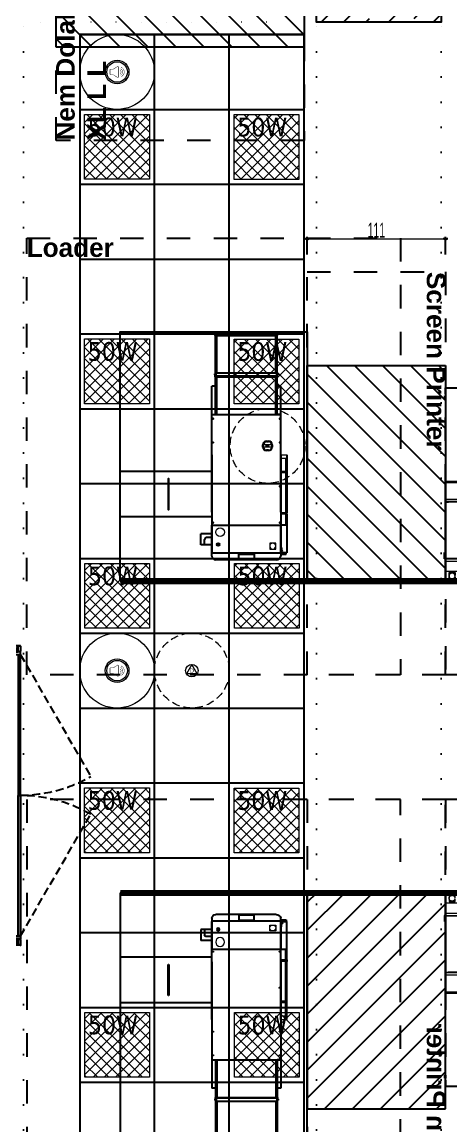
# Model space of a CAD drawing. Header units: centimetres. Extents: x 405564 to 502064, y 46284 to 60634.
# Drawn here: x 453713 to 454058, y 52548 to 53433 of the extents above; entities that cross this region are included whole.
import ezdxf
from ezdxf import colors
from ezdxf.entities.mleader import LeaderData, LeaderLine
from ezdxf.enums import TextEntityAlignment as Align
from ezdxf.math import Vec2, Vec3
from ezdxf.xclip import XClip

# ---------------------------------------------------------------- set-up
doc = ezdxf.new("R2010")
doc.units = ezdxf.units.CM
doc.header["$XCLIPFRAME"] = 0
for name, pattern in [('3+1_3b$0$DASHED', [0.25, 0.125, -0.125]), ('ACAD_ISO07W100', [3, 0, -3]), ('DOT', [0.25, 0, -0.25]), ('HIDDEN', [9.525, 6.35, -3.175])]:
    doc.linetypes.add(name, pattern=pattern)
doc.layers.get('0').update_dxf_attribs({"color": 8, "lineweight": 9})
for name, color, linetype in [('---___EB_draft03_cihazlar', 8, 'Continuous'), ('---___EB_rev', 8, 'Continuous'), ('0-KRCN-ASMATAVAN-130426', 8, 'Continuous'), ('AS_DOS_TERAS_UST', 8, 'ACAD_ISO07W100'), ('AS_DUV', 8, 'Continuous'), ('AS_DUVK_AHSAP', 8, 'Continuous'), ('AS_KAPI_POZ', 8, 'Continuous'), ('AS_PYZ_BINA', 8, 'Continuous'), ('AS_TA_BETONARME', 5, 'Continuous'), ('AS_TA_TARAMA', 8, 'Continuous')]:
    doc.layers.add(name, color=color, linetype=linetype)
for name, color, linetype, lineweight in [('0-KRCN-AYDINLATMA-130426', 8, 'Continuous', 9), ('0-KRCN-MİMARİ-220526', 8, 'Continuous', 9), ('OL_Ic', 8, 'Continuous', 9)]:
    doc.layers.add(name, color=color, linetype=linetype, lineweight=lineweight)
doc.styles.add('2', font='arial.ttf', dxfattribs={"width": 0.9, "height": 200})
doc.styles.add('Kalin02', font='arialbd.ttf')
doc.styles.add('Normal_ITL', font='swissi.ttf')
doc.styles.add('OLCU', font='romanstw.shx', dxfattribs={"width": 0.6})
doc.styles.add('OLCU50', font='arial.ttf', dxfattribs={"width": 0.5, "height": 12})
doc.styles.add('TAHOMA', font='tahoma.ttf')
doc.dimstyles.new('olcu 50', dxfattribs={"dimscale": 0.5, "dimtxt": 12, "dimasz": 0.5, "dimexe": 0, "dimexo": 0, "dimgap": 2, "dimtad": 1, "dimdec": 1, "dimrnd": 0.5, "dimdsep": 46, "dimtxsty": 'OLCU50', "dimblk1": 'SOL', "dimblk2": 'SAG', "dimsah": 1, "dimcen": 0, "dimse1": 1, "dimse2": 1, "dimadec": 0, "dimazin": 0, "dimtfac": 0.008, "dimtdec": 1, "dimtix": 1, "dimtmove": 2, "dimatfit": 3, "dimldrblk": 'SOL', "dimfxl": 1, "dimtolj": 1, "dimarcsym": 0})

# ---------------------------------------------------------------- blocks, each defined once
blk = doc.blocks.new('ABB 6131-31-24-500')
at = {"layer": '0-KRCN-AYDINLATMA-130426'}
for p, q in [((-4.01, -0.97), (-4.01, 1.04)), ((3.23, 1.03), (-3.19, 1.03)), ((-3.19, -0.8), (-3.19, 0.8)), ((-1, 4.05), (1, 4.05)), ((-1, -0.89), (-1, 1.03)), ((-0.78, 3.21), (0.82, 3.21)), ((0.99, -0.89), (0.99, 1.03)), ((3.23, 0.8), (3.23, -0.8)), ((4.01, 1.04), (4.01, -0.97)), ((3.23, -0.89), (-3.19, -0.89)), ((1, -3.98), (-1, -3.98)), ((0.82, -3.21), (-0.78, -3.21))]:
    blk.add_line(p, q, dxfattribs=at)
at = {"layer": '0-KRCN-AYDINLATMA-130426', "linetype": 'HIDDEN'}
blk.add_circle((0.01, 0.03), 30, dxfattribs=at)
at = {"layer": '0-KRCN-AYDINLATMA-130426'}
for centre, radius in [((-0.52, 0.03), 0.089), ((0.01, 0.03), 0.16), ((0.53, 0.03), 0.089)]:
    blk.add_circle(centre, radius, dxfattribs=at)
for centre, radius, start, end in [((-1, 1.04), 3.01, 90, 180), ((-0.78, 0.8), 2.41, 90, 180), ((0.82, 0.8), 2.41, 0, 90), ((1, 1.04), 3.01, 0, 90), ((-1, -0.97), 3.01, 180, 270), ((-0.78, -0.8), 2.41, 180, 270), ((0.82, -0.8), 2.41, 270, 0), ((1, -0.97), 3.01, 270, 0)]:
    blk.add_arc(centre, radius, start, end, dxfattribs=at)
blk = doc.blocks.new('AST-OD-KD')
at = {"layer": '0-KRCN-AYDINLATMA-130426'}
for p, q in [((0, 5), (-4.33, -2.5)), ((4.33, -2.5), (0, 5)), ((4.33, -2.5), (-4.33, -2.5))]:
    blk.add_line(p, q, dxfattribs=at)
at = {"layer": '0-KRCN-AYDINLATMA-130426', "linetype": 'HIDDEN'}
blk.add_circle((0, 0), 30, dxfattribs=at)
at = {"layer": '0-KRCN-AYDINLATMA-130426'}
blk.add_circle((0, 0), 5, dxfattribs=at)
at = {"layer": '0-KRCN-AYDINLATMA-130426', "style": '2'}
blk.add_text('D', height=3.36, dxfattribs=at).set_placement((0, 0), align=Align.MIDDLE_CENTER)
blk = doc.blocks.new('ASMA TAVA TİPİ HOPARLÖR')
at = {"layer": '0-KRCN-AYDINLATMA-130426', "const_width": 0.317}
blk.add_lwpolyline([(0.27, -4.41, 0.598176), (1.25, -3.88), (1.25, 3.88, 0.598176), (0.27, 4.41), (-2.7, 2.45, -0.147433), (-3.05, 2.34), (-5.09, 2.34, 0.414214), (-5.72, 1.71), (-5.72, -1.71, 0.414214), (-5.09, -2.34), (-3.05, -2.34, -0.147433), (-2.7, -2.45)], format="xyb", close=True, dxfattribs=at)
for points in [[(2.41, 1.29, -0.601398), (2.41, -1.29)], [(2.8, 2.51, -0.658812), (2.8, -2.51)], [(3.19, 3.72, -0.680488), (3.19, -3.72)]]:
    blk.add_lwpolyline(points, format="xyb", dxfattribs=at)
at = {"layer": '0-KRCN-AYDINLATMA-130426'}
blk.add_circle((0, 0), 30, dxfattribs=at)
at = {"layer": '0-KRCN-AYDINLATMA-130426', "ltscale": 0.1}
for radius in [9.5, 8.23]:
    blk.add_circle((0, 0), radius, dxfattribs=at)
blk = doc.blocks.new('50W 60x60 cm  SIVA ALTI LED ARMATÜR')
at = {"layer": '0-KRCN-AYDINLATMA-130426'}
h = blk.add_hatch(dxfattribs=at)
h.set_pattern_fill('ANSI37', color=256, scale=0.2)
h.paths.add_polyline_path([(-2.6, 2.594), (2.6, 2.594), (2.6, -2.606), (-2.6, -2.606)])
for points in [[(-3, 2.994), (3, 2.994), (3, -3.007), (-3, -3.007)], [(-2.6, 2.594), (2.6, 2.594), (2.6, -2.606), (-2.6, -2.606)]]:
    blk.add_lwpolyline(points, close=True, dxfattribs=at)
at = {"layer": '0-KRCN-AYDINLATMA-130426', "insert": (-2.35, 2.344), "char_height": 1.5, "attachment_point": 1, "style": 'TAHOMA'}
blk.add_mtext_dynamic_manual_height_columns('{\\fTahoma|b0|i0|c162|p34;50W}', width=1.5, gutter_width=1.25, heights=[0], dxfattribs=at)
blk = doc.blocks.new('G$C27E741DA')
at = {"layer": '0-KRCN-AYDINLATMA-130426'}
for name, p in [('ASMA TAVA TİPİ HOPARLÖR', (15725.68, 6258.55)), ('ABB 6131-31-24-500', (15846.41, 5958.66)), ('ASMA TAVA TİPİ HOPARLÖR', (15725.68, 5778.55)), ('AST-OD-KD', (15785.68, 5778.55))]:
    blk.add_blockref(name, p, dxfattribs=at)
at = {"layer": '0-KRCN-AYDINLATMA-130426', "xscale": 10, "yscale": 10, "zscale": 10}
for p in [(15725.65, 6198.53), (15845.62, 6198.49), (15725.65, 6018.53), (15845.62, 6018.49), (15725.8, 5838.59), (15845.8, 5838.54), (15725.65, 5658.53), (15845.62, 5658.49), (15725.8, 5478.59), (15845.8, 5478.54)]:
    blk.add_blockref('50W 60x60 cm  SIVA ALTI LED ARMATÜR', p, dxfattribs=at)
blk = doc.blocks.new('NemdolabıXLLL')
at = {"layer": '---___EB_draft03_cihazlar'}
h = blk.add_hatch(dxfattribs=at)
h.set_pattern_fill('ANSI31', color=1, scale=5)
h.paths.add_polyline_path([(276297.67, -40461.17), (276417.67, -40461.17), (276417.67, -40660.17), (276297.67, -40660.17)])
at = {"layer": '---___EB_draft03_cihazlar', "color": 1, "linetype": '3+1_3b$0$DASHED', "ltscale": 150}
blk.add_lwpolyline([(276222.67, -40461.17), (276492.67, -40461.17), (276492.67, -40660.17), (276222.67, -40660.17), (276222.67, -40461.17)], dxfattribs=at)
at = {"layer": '---___EB_draft03_cihazlar', "color": 1}
blk.add_lwpolyline([(276297.67, -40461.17), (276417.67, -40461.17), (276417.67, -40660.17), (276297.67, -40660.17), (276297.67, -40461.17)], dxfattribs=at)
at = {"layer": '---___EB_draft03_cihazlar', "color": 1, "const_width": 5}
blk.add_lwpolyline([(276417.67, -40660.17), (276417.67, -40461.17)], dxfattribs=at)
at = {"layer": '---___EB_draft03_cihazlar', "insert": (276222.67, -40461.17), "char_height": 15, "attachment_point": 1, "style": 'Kalin02'}
blk.add_mtext_dynamic_manual_height_columns('Nem Dolabı \\PXL L L', width=590.7316, gutter_width=750, heights=[137.08], dxfattribs=at)
blk = doc.blocks.new('Loader')
at = {"layer": '---___EB_draft03_cihazlar', "ltscale": 0.1}
for p, q in [((273906.61, -39687.82, 0.01), (273906.61, -39614.22, 0.01)), ((273906.61, -39614.22, 0.01), (273943.11, -39614.22, 0.01)), ((273943.11, -39687.82, 0.01), (273943.11, -39614.22, 0.01)), ((273936.86, -39652.57, 0.01), (273912.86, -39652.57, 0.01)), ((273912.86, -39653.27, 0.01), (273936.86, -39653.27, 0.01)), ((273884.31, -39687.67, 0.01), (273884.31, -39678.82, 0.01)), ((273884.31, -39678.82, 0.01), (273893.21, -39678.82, 0.01)), ((273884.31, -39681.92, 0.01), (273888.61, -39681.92, 0.01)), ((273890.11, -39687.82, 0.01), (273890.11, -39683.42, 0.01)), ((273893.21, -39687.67, 0.01), (273893.21, -39678.82, 0.01)), ((273941.96, -39687.82, 0.01), (273877.96, -39687.82, 0.01)), ((273882.96, -39687.82, 0.01), (273882.96, -39687.67, 0.01)), ((273884.31, -39687.67, 0.01), (273882.96, -39687.67, 0.01)), ((273884.46, -39687.82, 0.01), (273882.96, -39687.82, 0.01)), ((273894.56, -39687.82, 0.01), (273890.11, -39687.82, 0.01)), ((273893.21, -39687.67, 0.01), (273894.56, -39687.67, 0.01)), ((273894.56, -39687.82, 0.01), (273894.56, -39687.67, 0.01)), ((273955.96, -39687.82, 0.01), (273900.11, -39687.82, 0.01)), ((273956.46, -39687.82, 0.01), (273943.16, -39687.82, 0.01)), ((274019.01, -39690.42), (274021.46, -39690.42)), ((274019.01, -39690.72), (274019.41, -39690.72)), ((274019.61, -39739.82), (274019.61, -39691.12)), ((274019.61, -39691.12), (274022.11, -39691.12)), ((274020.44, -39690.12), (274020.44, -39690.42)), ((274020.44, -39690.12), (274021.29, -39690.12)), ((274020.44, -39690.72), (274020.44, -39691.12)), ((274021.29, -39690.12), (274021.29, -39690.42)), ((274021.29, -39690.72), (274021.46, -39690.72)), ((274021.29, -39690.72), (274021.29, -39691.12)), ((274021.46, -39690.42), (274021.46, -39690.72)), ((274022.11, -39691.12), (274022.11, -39739.82)), ((274052.01, -39690.42), (274054.46, -39690.42)), ((274052.01, -39690.72), (274052.41, -39690.72)), ((274052.61, -39739.82), (274052.61, -39691.12)), ((274052.61, -39691.12), (274055.11, -39691.12)), ((274053.44, -39690.12), (274053.44, -39690.42)), ((274053.44, -39690.12), (274054.29, -39690.12)), ((274053.44, -39690.72), (274053.44, -39691.12)), ((274054.29, -39690.12), (274054.29, -39690.42)), ((274054.29, -39690.72), (274054.29, -39691.12)), ((274054.46, -39690.42), (274054.46, -39690.72)), ((274055.11, -39691.12), (274055.11, -39739.82)), ((273876.71, -39744.82, 0.02), (273876.71, -39745.82, 0.02)), ((273877.96, -39744.82, 0.02), (273877.91, -39744.82, 0.02)), ((273877.91, -39745.1, 0.02), (273877.91, -39745.54, 0.02)), ((273877.96, -39745.82, 0.02), (273877.91, -39745.82, 0.02)), ((273877.96, -39743.12, 0.01), (273877.96, -39747.92, 0.01)), ((273941.96, -39743.12, 0.01), (273877.96, -39743.12, 0.01)), ((273950.26, -39743.12, 0.01), (273900.11, -39743.12, 0.01)), ((273900.26, -39743.12, 0.01), (273900.26, -39747.77, 0.01)), ((273956.46, -39743.12, 0.01), (273943.16, -39743.12, 0.01)), ((274019.01, -39740.52), (274021.46, -39740.52)), ((274019.61, -39739.82), (274022.11, -39739.82)), ((274020.44, -39740.22), (274020.44, -39739.82)), ((274020.44, -39740.82), (274020.44, -39740.52)), ((274020.44, -39740.82), (274021.29, -39740.82)), ((274021.29, -39740.22), (274021.29, -39739.82)), ((274021.29, -39740.22), (274021.46, -39740.22)), ((274021.29, -39740.82), (274021.29, -39740.52)), ((274021.46, -39740.52), (274021.46, -39740.22)), ((274052.01, -39740.52), (274054.46, -39740.52)), ((274052.61, -39739.82), (274055.11, -39739.82)), ((274053.44, -39740.22), (274053.44, -39739.82)), ((274053.44, -39740.82), (274053.44, -39740.52)), ((274053.44, -39740.82), (274054.29, -39740.82)), ((274054.29, -39740.22), (274054.29, -39739.82)), ((274054.29, -39740.82), (274054.29, -39740.52)), ((274054.46, -39740.52), (274054.46, -39740.22)), ((273908.76, -39747.92, 0.01), (273877.96, -39747.92, 0.01)), ((273900.26, -39747.77, 0.01), (273900.56, -39747.77, 0.01)), ((273908.76, -39747.12, 0.01), (273900.56, -39747.12, 0.01)), ((273900.56, -39747.92, 0.01), (273900.56, -39747.12, 0.01)), ((273941.96, -39747.12, 0.01), (273909.96, -39747.12, 0.01)), ((273941.96, -39747.92, 0.01), (273909.96, -39747.92, 0.01)), ((273953.41, -39747.12, 0.01), (273943.16, -39747.12, 0.01)), ((273956.46, -39747.92, 0.01), (273943.16, -39747.92, 0.01))]:
    blk.add_line(p, q, dxfattribs=at)
at = {"layer": '---___EB_draft03_cihazlar'}
for p, q in [((273872.31, -39739.22, 0.01), (273872.31, -39690.82, 0.01)), ((273875.31, -39687.82, 0.01), (273900.11, -39687.82, 0.01)), ((273877.61, -39687.82, 0.01), (273900.11, -39687.82, 0.01)), ((273877.71, -39743.12, 0.01), (273877.71, -39687.82, 0.01)), ((273900.11, -39687.82, 0.01), (273879.41, -39687.82, 0.01)), ((273900.11, -39687.82, 0.01), (273900.11, -39743.12, 0.01)), ((273956.61, -39687.82, 0.01), (273988.86, -39687.82, 0.01)), ((273988.86, -39687.82, 0), (273988.86, -39690.72, 0)), ((273988.86, -39687.82, 0), (274011.61, -39687.82, 0)), ((273988.86, -39690.72, 0), (273988.86, -39743.12, 0.01)), ((273988.86, -39690.72, 0.01), (274019.01, -39690.72)), ((273988.86, -39690.92, 0.01), (274019.01, -39690.92)), ((273988.86, -39691.77, 0.01), (274019.01, -39691.77)), ((274011.61, -39690.72, 0), (274011.61, -39687.82, 0)), ((274019.01, -39690.42), (274019.01, -39740.52)), ((274019.41, -39690.72), (274021.29, -39690.72)), ((274019.41, -39690.72), (274019.41, -39740.22)), ((274021.29, -39690.72), (274052.01, -39690.72)), ((274021.29, -39690.92), (274052.01, -39690.92)), ((274022.11, -39691.77), (274052.01, -39691.77)), ((274052.01, -39690.42), (274052.01, -39740.52)), ((274052.41, -39690.72), (274052.41, -39740.22)), ((273879.41, -39743.12, 0.01), (273875.31, -39743.12, 0.01)), ((273877.61, -39743.12, 0.01), (273900.11, -39743.12, 0.01)), ((273900.11, -39743.12, 0.01), (273879.41, -39743.12, 0.01)), ((273956.61, -39743.12, 0.01), (273988.86, -39743.12, 0.01)), ((273988.86, -39739.17, 0.01), (274019.01, -39739.17)), ((273988.86, -39740.02, 0.01), (274019.01, -39740.02)), ((273988.86, -39743.12, 0), (273988.86, -39740.22, 0.01)), ((273988.86, -39740.22, 0.01), (274019.41, -39740.22)), ((273988.86, -39743.12, 0.01), (274011.61, -39743.12, 0)), ((274011.61, -39743.12, 0), (274011.61, -39740.22, 0)), ((274019.41, -39740.22), (274021.29, -39740.22)), ((274021.29, -39740.02), (274052.01, -39740.02)), ((274021.29, -39740.22), (274052.41, -39740.22)), ((274022.11, -39739.17), (274052.01, -39739.17))]:
    blk.add_line(p, q, dxfattribs=at)
at = {"layer": '---___EB_draft03_cihazlar', "linetype": 'Continuous', "lineweight": 15}
for p, q in [((273878.11, -39687.82, 0.01), (273880.11, -39687.82, 0.01)), ((273900.11, -39687.82, 0.01), (273956.61, -39687.82, 0.01)), ((273901.91, -39688.57, 0.01), (273902.31, -39688.57, 0.01)), ((273902.31, -39689.07, 0.01), (273901.91, -39689.07, 0.01)), ((273966.12, -39688.57, 0.01), (273966.52, -39688.57, 0.01)), ((273966.52, -39689.07, 0.01), (273966.12, -39689.07, 0.01)), ((273985.12, -39688.57, 0.01), (273985.52, -39688.57, 0.01)), ((273985.52, -39689.07, 0.01), (273985.12, -39689.07, 0.01)), ((273994.91, -39690.72, 0.01), (273988.86, -39690.72, 0.01)), ((273873.01, -39709.07, 0.01), (273876.83, -39709.07, 0.01)), ((273873.01, -39721.87, 0.01), (273873.01, -39709.07, 0.01)), ((273873.2, -39721.37, 0.01), (273873.2, -39709.57, 0.01)), ((273873.2, -39709.57, 0.01), (273876.65, -39709.57, 0.01)), ((273873.21, -39721.37, 0.01), (273873.21, -39709.57, 0.01)), ((273876.65, -39709.57, 0.01), (273876.65, -39721.37, 0.01)), ((273876.83, -39709.07, 0.01), (273877.48, -39709.07, 0.01)), ((273876.83, -39709.07, 0.01), (273876.83, -39721.87, 0.01)), ((273877.48, -39709.07, 0.01), (273877.48, -39721.87, 0.01)), ((273876.83, -39721.87, 0.01), (273873.01, -39721.87, 0.01)), ((273876.65, -39721.37, 0.01), (273873.2, -39721.37, 0.01)), ((273876.83, -39721.87, 0.01), (273877.48, -39721.87, 0.01)), ((273883.17, -39734.16, 0.01), (273880.77, -39734.16, 0.01)), ((273880.77, -39734.16, 0.01), (273880.77, -39736.41, 0.01)), ((273880.77, -39736.7, 0.01), (273880.77, -39738.96, 0.01)), ((273885.57, -39734.16, 0.01), (273883.17, -39734.16, 0.01)), ((273885.57, -39736.56, 0.01), (273885.57, -39734.16, 0.01)), ((273885.57, -39738.96, 0.01), (273885.57, -39736.56, 0.01)), ((273879.41, -39743.12, 0.01), (273876.11, -39743.12, 0.01)), ((273876.21, -39743.12, 0.01), (273876.28, -39743.66, 0.01)), ((273876.58, -39743.92, 0.01), (273878.41, -39743.92, 0.01)), ((273878.11, -39743.12, 0.01), (273880.11, -39743.12, 0.01)), ((273878.41, -39743.92, 0.01), (273878.26, -39743.12, 0.01)), ((273881.85, -39743.92, 0.01), (273880.01, -39743.92, 0.01)), ((273880.77, -39738.96, 0.01), (273883.17, -39738.96, 0.01)), ((273882.21, -39743.12, 0.01), (273882.14, -39743.66, 0.01)), ((273883.17, -39738.96, 0.01), (273885.57, -39738.96, 0.01)), ((273900.11, -39743.12, 0.01), (273956.61, -39743.12, 0.01)), ((273902.31, -39741.87, 0.01), (273901.91, -39741.87, 0.01)), ((273901.91, -39742.37, 0.01), (273902.31, -39742.37, 0.01)), ((273908.76, -39748.22, 0.01), (273908.76, -39743.12, 0.01)), ((273909.46, -39743.12, 0.01), (273909.46, -39747.62, 0.01)), ((273909.96, -39748.22, 0.01), (273909.96, -39743.12, 0.01)), ((273931.31, -39741.87, 0.01), (273930.91, -39741.87, 0.01)), ((273930.91, -39742.37, 0.01), (273931.31, -39742.37, 0.01)), ((273941.96, -39748.22, 0.01), (273941.96, -39743.12, 0.01)), ((273942.46, -39743.12, 0.01), (273942.46, -39747.62, 0.01)), ((273943.16, -39748.22, 0.01), (273943.16, -39743.12, 0.01)), ((273953.71, -39743.12, 0.01), (273953.71, -39747.77, 0.01)), ((273956.46, -39743.12, 0.01), (273956.46, -39747.92, 0.01)), ((273966.52, -39741.87, 0.01), (273966.12, -39741.87, 0.01)), ((273966.12, -39742.37, 0.01), (273966.52, -39742.37, 0.01)), ((273985.52, -39741.87, 0.01), (273985.12, -39741.87, 0.01)), ((273985.12, -39742.37, 0.01), (273985.52, -39742.37, 0.01)), ((273994.91, -39740.22, 0.01), (273988.86, -39740.22, 0.01)), ((273908.76, -39748.22, 0.01), (273909.46, -39748.22, 0.01)), ((273909.46, -39747.62, 0.01), (273909.31, -39748.22, 0.01)), ((273909.46, -39747.62, 0.01), (273909.96, -39747.62, 0.01)), ((273909.46, -39748.22, 0.01), (273909.96, -39748.22, 0.01)), ((273942.46, -39747.62, 0.01), (273941.96, -39747.62, 0.01)), ((273942.46, -39748.22, 0.01), (273941.96, -39748.22, 0.01)), ((273942.46, -39747.62, 0.01), (273942.61, -39748.22, 0.01)), ((273943.16, -39748.22, 0.01), (273942.46, -39748.22, 0.01)), ((273953.41, -39747.92, 0.01), (273953.41, -39747.12, 0.01)), ((273953.71, -39747.77, 0.01), (273953.41, -39747.77, 0.01))]:
    blk.add_line(p, q, dxfattribs=at)
at = {"layer": '---___EB_draft03_cihazlar', "color": 1, "linetype": '3+1_3b$0$DASHED', "ltscale": 150}
blk.add_lwpolyline([(273780.11, -39539.22), (274130.11, -39539.22), (274130.11, -39839.22), (273780.11, -39839.22), (273780.11, -39539.22)], dxfattribs=at)
at = {"layer": '---___EB_draft03_cihazlar', "color": 1, "const_width": 5}
blk.add_lwpolyline([(273855.11, -39764.22), (273855.11, -39614.22)], dxfattribs=at)
at = {"layer": '---___EB_draft03_cihazlar', "color": 1}
blk.add_lwpolyline([(273855.11, -39614.22), (274055.11, -39614.22), (274055.11, -39764.22), (273855.11, -39764.22), (273855.11, -39614.22)], dxfattribs=at)
at = {"layer": '---___EB_draft03_cihazlar', "ltscale": 0.1, "elevation": 0.01}
for points in [[(273910.36, -39687.82), (273959.31, -39687.82)], [(273910.36, -39743.12), (273956.61, -39743.12)]]:
    blk.add_lwpolyline(points, dxfattribs=at)
at = {"layer": '---___EB_draft03_cihazlar', "ltscale": 0.1, "elevation": 0.02}
blk.add_lwpolyline([(273876.71, -39747.32), (273877.91, -39747.32), (273877.91, -39743.32), (273876.71, -39743.32)], close=True, dxfattribs=at)
at = {"layer": '---___EB_draft03_cihazlar'}
for radius in [1.1, 0.643]:
    blk.add_circle((273884.48, -39692.81, 0.01), radius, dxfattribs=at)
at = {"layer": '---___EB_draft03_cihazlar', "linetype": 'Continuous', "lineweight": 15}
for centre, radius in [((273894.41, -39694.32, 0.01), 3.5), ((273879.21, -39743.92, 0.01), 0.4)]:
    blk.add_circle(centre, radius, dxfattribs=at)
at = {"layer": '---___EB_draft03_cihazlar', "ltscale": 0.1}
for centre, radius, start, end in [((273912.86, -39652.92, 0.01), 0.35, 90, 270), ((273936.86, -39652.92, 0.01), 0.35, 270, 90), ((273888.61, -39683.42, 0.01), 1.5, 0, 90)]:
    blk.add_arc(centre, radius, start, end, dxfattribs=at)
at = {"layer": '---___EB_draft03_cihazlar'}
for centre, radius, start, end in [((273875.31, -39690.82, 0.01), 3, 90, 180), ((273876.19, -39739.34, 0.01), 3.88, 178.25917, 256.87801)]:
    blk.add_arc(centre, radius, start, end, dxfattribs=at)
at = {"layer": '---___EB_draft03_cihazlar', "linetype": 'Continuous', "lineweight": 15}
for centre, radius, start, end in [((273901.91, -39688.82, 0.01), 0.25, 90, 270), ((273902.31, -39688.82, 0.01), 0.25, 270, 90), ((273966.12, -39688.82, 0.01), 0.25, 90, 270), ((273966.52, -39688.82, 0.01), 0.25, 270, 90), ((273985.12, -39688.82, 0.01), 0.25, 90, 270), ((273985.52, -39688.82, 0.01), 0.25, 270, 90), ((273883.17, -39736.56, 0.01), 2.4, 183.54542, 176.45458), ((273876.58, -39743.62, 0.01), 0.3, 187.12502, 270), ((273879.21, -39743.92, 0.01), 0.8, 90, 0), ((273881.85, -39743.62, 0.01), 0.3, 270, 352.87498), ((273901.91, -39742.12, 0.01), 0.25, 90, 270), ((273902.31, -39742.12, 0.01), 0.25, 270, 90), ((273930.91, -39742.12, 0.01), 0.25, 90, 270), ((273931.31, -39742.12, 0.01), 0.25, 270, 90), ((273966.12, -39742.12, 0.01), 0.25, 90, 270), ((273966.52, -39742.12, 0.01), 0.25, 270, 90), ((273985.12, -39742.12, 0.01), 0.25, 90, 270), ((273985.52, -39742.12, 0.01), 0.25, 270, 90)]:
    blk.add_arc(centre, radius, start, end, dxfattribs=at)
at = {"layer": '---___EB_draft03_cihazlar', "insert": (274130.11, -39539.22), "char_height": 15, "attachment_point": 1, "rotation": 270, "style": 'Kalin02'}
blk.add_mtext_dynamic_manual_height_columns('Loader', width=590.7316, gutter_width=750, heights=[137.08], dxfattribs=at)
blk = doc.blocks.new('ScreenPrinter')
at = {"layer": '---___EB_draft03_cihazlar'}
h = blk.add_hatch(dxfattribs=at)
h.set_pattern_fill('ANSI31', color=1, scale=5)
h.paths.add_polyline_path([(275051.45, -39820.08), (275224.45, -39820.08), (275224.45, -39931.08), (275051.45, -39931.08)])
at = {"layer": '---___EB_draft03_cihazlar', "color": 1, "const_width": 5}
blk.add_lwpolyline([(275224.45, -39931.08), (275224.45, -39820.08)], dxfattribs=at)
at = {"layer": '---___EB_draft03_cihazlar', "color": 1, "linetype": '3+1_3b$0$DASHED', "ltscale": 150}
blk.add_lwpolyline([(274976.45, -39820.08), (275299.45, -39820.08), (275299.45, -39931.08), (274976.45, -39931.08), (274976.45, -39820.08)], dxfattribs=at)
at = {"layer": '---___EB_draft03_cihazlar', "color": 1}
blk.add_lwpolyline([(275051.45, -39820.08), (275224.45, -39820.08), (275224.45, -39931.08), (275051.45, -39931.08), (275051.45, -39820.08)], dxfattribs=at)
at = {"layer": '---___EB_draft03_cihazlar', "insert": (274976.45, -39820.08), "char_height": 15, "attachment_point": 1, "style": 'Kalin02'}
blk.add_mtext_dynamic_manual_height_columns('Screen Printer', width=590.7316, gutter_width=750, heights=[137.08], dxfattribs=at)
blk = doc.blocks.new('Conveyor0.5M')
at = {"layer": '---___EB_draft03_cihazlar', "linetype": 'Continuous', "lineweight": 15}
for p, q in [((276846.57, -40180.96), (276847.67, -40180.96)), ((276846.57, -40180.98), (276846.57, -40180.96)), ((276846.57, -40181.16), (276846.57, -40180.98)), ((276846.57, -40230.66), (276846.57, -40181.16)), ((276847.67, -40181.16), (276846.57, -40181.16)), ((276847.67, -40180.96), (276854.52, -40180.96)), ((276847.67, -40181.16), (276861.82, -40181.16)), ((276858.79, -40181.16), (276847.67, -40181.16)), ((276854.92, -40180.96), (276854.52, -40180.96)), ((276854.92, -40180.96), (276861.82, -40180.96)), ((276860.02, -40181.16), (276858.86, -40181.16)), ((276860.02, -40230.66), (276860.02, -40181.16)), ((276860.07, -40181.16), (276861.72, -40181.16)), ((276861.82, -40180.86), (276862.12, -40180.86)), ((276862.12, -40180.96), (276861.82, -40180.96)), ((276861.82, -40180.96), (276861.82, -40181.16)), ((276861.82, -40181.21), (276861.82, -40181.16)), ((276861.82, -40181.16), (276861.82, -40230.66)), ((276862.12, -40181.21), (276861.82, -40181.21)), ((276862.12, -40180.86), (276862.24, -40180.86)), ((276862.12, -40229.86), (276862.12, -40180.86)), ((276862.12, -40180.86), (276862.12, -40229.85)), ((276862.24, -40180.96), (276862.12, -40180.96)), ((276862.12, -40180.96), (276862.12, -40181.96)), ((276862.12, -40181.96), (276862.12, -40180.96)), ((276862.24, -40181.21), (276862.12, -40181.21)), ((276862.12, -40181.21), (276862.12, -40182.21)), ((276862.12, -40182.21), (276862.12, -40181.21)), ((276862.12, -40181.96), (276862.12, -40229.61)), ((276862.12, -40182.21), (276862.12, -40229.86)), ((276862.12, -40182.96), (276862.24, -40182.96)), ((276862.12, -40183.18), (276862.14, -40183.18)), ((276862.12, -40183.21), (276862.24, -40183.21)), ((276862.14, -40183.28), (276862.12, -40183.28)), ((276862.12, -40183.43), (276862.14, -40183.43)), ((276862.14, -40183.53), (276862.12, -40183.53)), ((276862.14, -40228.38), (276862.14, -40183.18)), ((276862.19, -40183.18), (276862.14, -40183.18)), ((276862.14, -40228.63), (276862.14, -40183.43)), ((276862.19, -40183.43), (276862.14, -40183.43)), ((276862.19, -40228.38), (276862.19, -40183.18)), ((276862.19, -40228.63), (276862.19, -40183.43)), ((276862.24, -40180.86), (276862.24, -40228.86)), ((276862.24, -40182.96), (276862.24, -40180.96)), ((276862.24, -40183.21), (276862.24, -40181.21)), ((276907.4, -40180.86), (276907.52, -40180.86)), ((276907.4, -40228.86), (276907.4, -40180.86)), ((276907.52, -40180.96), (276907.4, -40180.96)), ((276907.4, -40180.96), (276907.4, -40182.96)), ((276907.52, -40181.21), (276907.4, -40181.21)), ((276907.4, -40181.21), (276907.4, -40183.21)), ((276907.45, -40183.18), (276907.45, -40228.38)), ((276907.45, -40183.43), (276907.45, -40228.63)), ((276907.5, -40183.18), (276907.5, -40228.38)), ((276907.5, -40183.43), (276907.5, -40228.63)), ((276907.52, -40180.86), (276907.82, -40180.86)), ((276907.52, -40180.86), (276907.52, -40229.86)), ((276907.52, -40229.85), (276907.52, -40180.86)), ((276907.82, -40180.96), (276907.52, -40180.96)), ((276907.52, -40181.96), (276907.52, -40180.96)), ((276907.52, -40180.96), (276907.52, -40181.96)), ((276907.82, -40181.21), (276907.52, -40181.21)), ((276907.52, -40182.21), (276907.52, -40181.21)), ((276907.52, -40181.21), (276907.52, -40182.21)), ((276907.52, -40229.61), (276907.52, -40181.96)), ((276907.52, -40229.86), (276907.52, -40182.21)), ((276907.67, -40180.86), (276907.67, -40180.96)), ((276907.82, -40181.16), (276907.67, -40181.16)), ((276907.67, -40181.16), (276907.67, -40181.21)), ((276907.82, -40181.16), (276907.82, -40180.96)), ((276907.92, -40180.96), (276907.82, -40180.96)), ((276907.92, -40181.16), (276907.82, -40181.16)), ((276907.82, -40230.66), (276907.82, -40181.16)), ((276913.32, -40180.96), (276907.92, -40180.96)), ((276917.81, -40181.16), (276907.92, -40181.16)), ((276909.57, -40181.16), (276907.92, -40181.16)), ((276910.79, -40181.16), (276909.62, -40181.16)), ((276909.62, -40230.66), (276909.62, -40181.16)), ((276917.81, -40181.16), (276910.86, -40181.16)), ((276913.73, -40180.96), (276913.32, -40180.96)), ((276917.81, -40180.96), (276913.73, -40180.96)), ((276917.81, -40181.16), (276917.81, -40180.96)), ((276924.19, -40180.96), (276917.81, -40180.96)), ((276924.19, -40181.16), (276917.81, -40181.16)), ((276917.81, -40230.66), (276917.81, -40181.16)), ((276921.07, -40183.16), (276921.02, -40183.16)), ((276925.72, -40180.96), (276924.19, -40180.96)), ((276925.72, -40181.16), (276924.19, -40181.16)), ((276925.72, -40181.16), (276925.72, -40180.96)), ((276925.72, -40230.66), (276925.72, -40181.16)), ((276839.37, -40220.91), (276839.37, -40190.91)), ((276839.47, -40190.91), (276839.37, -40190.91)), ((276842.96, -40190.91), (276839.47, -40190.91)), ((276846.57, -40190.91), (276843.78, -40190.91)), ((276907.45, -40190.91), (276862.19, -40190.91)), ((276907.45, -40194.5), (276862.19, -40194.5)), ((276907.45, -40195.32), (276862.19, -40195.32)), ((276907.45, -40198.5), (276862.19, -40198.5)), ((276907.45, -40199.32), (276862.19, -40199.32)), ((276906.72, -40202.91), (276862.92, -40202.91)), ((276879.87, -40202.91), (276879.87, -40208.91)), ((276883.87, -40202.91), (276883.87, -40208.91)), ((276907.45, -40212.5), (276862.19, -40212.5)), ((276907.45, -40213.32), (276862.19, -40213.32)), ((276906.72, -40208.91), (276862.92, -40208.91)), ((276839.47, -40220.91), (276839.37, -40220.91)), ((276842.96, -40220.91), (276839.47, -40220.91)), ((276846.57, -40220.91), (276843.78, -40220.91)), ((276907.45, -40216.5), (276862.19, -40216.5)), ((276907.45, -40217.32), (276862.19, -40217.32)), ((276907.45, -40220.91), (276862.19, -40220.91)), ((276918.84, -40225.66), (276918.84, -40223.26)), ((276918.84, -40223.26), (276921.03, -40223.26)), ((276921.98, -40223.26), (276923.51, -40223.26)), ((276923.51, -40223.26), (276923.51, -40224.39)), ((276846.57, -40230.84), (276846.57, -40230.66)), ((276847.67, -40230.66), (276846.57, -40230.66)), ((276846.57, -40230.86), (276846.57, -40230.84)), ((276847.67, -40230.86), (276846.57, -40230.86)), ((276847.67, -40230.66), (276861.82, -40230.66)), ((276858.79, -40230.66), (276847.67, -40230.66)), ((276847.67, -40230.86), (276854.52, -40230.86)), ((276854.52, -40230.86), (276854.92, -40230.86)), ((276854.92, -40230.86), (276861.82, -40230.86)), ((276860.02, -40230.66), (276858.86, -40230.66)), ((276860.07, -40230.66), (276861.72, -40230.66)), ((276861.82, -40230.61), (276862.12, -40230.61)), ((276861.82, -40230.66), (276861.82, -40230.61)), ((276861.82, -40230.66), (276861.82, -40230.86)), ((276862.12, -40228.28), (276862.14, -40228.28)), ((276862.14, -40228.38), (276862.12, -40228.38)), ((276862.12, -40228.53), (276862.14, -40228.53)), ((276862.24, -40228.61), (276862.12, -40228.61)), ((276862.14, -40228.63), (276862.12, -40228.63)), ((276862.24, -40228.86), (276862.12, -40228.86)), ((276862.12, -40229.61), (276862.12, -40230.61)), ((276862.12, -40230.61), (276862.24, -40230.61)), ((276862.19, -40228.38), (276862.14, -40228.38)), ((276862.19, -40228.63), (276862.14, -40228.63)), ((276862.24, -40230.61), (276862.24, -40228.61)), ((276902.82, -40231.91), (276902.82, -40232.06)), ((276903.12, -40231.91), (276902.82, -40231.91)), ((276903.12, -40232.06), (276902.82, -40232.06)), ((276907.67, -40231.91), (276903.12, -40231.91)), ((276907.82, -40232.06), (276903.12, -40232.06)), ((276903.65, -40231.91), (276903.65, -40230.76)), ((276903.65, -40230.76), (276903.95, -40230.76)), ((276906.55, -40230.76), (276903.95, -40230.76)), ((276904.1, -40230.83), (276904.1, -40231.83)), ((276906.4, -40230.83), (276904.1, -40230.83)), ((276904.1, -40231.83), (276906.4, -40231.83)), ((276906.4, -40231.83), (276906.4, -40230.83)), ((276906.55, -40230.76), (276906.85, -40230.76)), ((276906.85, -40230.76), (276906.85, -40231.91)), ((276907.52, -40228.61), (276907.4, -40228.61)), ((276907.4, -40228.61), (276907.4, -40230.61)), ((276907.52, -40228.86), (276907.4, -40228.86)), ((276907.4, -40230.61), (276907.52, -40230.61)), ((276907.45, -40228.38), (276907.5, -40228.38)), ((276907.45, -40228.63), (276907.5, -40228.63)), ((276907.5, -40228.28), (276907.52, -40228.28)), ((276907.52, -40228.38), (276907.5, -40228.38)), ((276907.5, -40228.53), (276907.52, -40228.53)), ((276907.52, -40228.63), (276907.5, -40228.63)), ((276907.52, -40230.61), (276907.52, -40229.61)), ((276907.52, -40230.61), (276907.82, -40230.61)), ((276907.67, -40230.61), (276907.67, -40230.66)), ((276907.82, -40230.66), (276907.67, -40230.66)), ((276907.67, -40230.66), (276907.67, -40231.91)), ((276907.82, -40230.86), (276907.82, -40230.66)), ((276907.92, -40230.66), (276907.82, -40230.66)), ((276907.82, -40230.86), (276907.82, -40232.06)), ((276907.92, -40230.86), (276907.82, -40230.86)), ((276917.81, -40230.66), (276907.92, -40230.66)), ((276909.57, -40230.66), (276907.92, -40230.66)), ((276913.32, -40230.86), (276907.92, -40230.86)), ((276910.79, -40230.66), (276909.62, -40230.66)), ((276917.81, -40230.66), (276910.86, -40230.66)), ((276913.32, -40230.86), (276913.73, -40230.86)), ((276917.81, -40230.86), (276913.73, -40230.86)), ((276917.81, -40230.86), (276917.81, -40230.66)), ((276924.19, -40230.66), (276917.81, -40230.66)), ((276924.19, -40230.86), (276917.81, -40230.86)), ((276918.84, -40228.06), (276918.84, -40225.66)), ((276921.17, -40228.06), (276918.84, -40228.06)), ((276921.17, -40228.06), (276921.53, -40228.06)), ((276923.51, -40228.06), (276921.53, -40228.06)), ((276923.51, -40226.93), (276923.51, -40228.06)), ((276925.72, -40230.66), (276924.19, -40230.66)), ((276925.72, -40230.86), (276924.19, -40230.86)), ((276925.72, -40230.86), (276925.72, -40230.66))]:
    blk.add_line(p, q, dxfattribs=at)
at = {"layer": '---___EB_draft03_cihazlar', "color": 1, "const_width": 5}
blk.add_lwpolyline([(276925.72, -40181.06), (276925.72, -40230.91)], dxfattribs=at)
at = {"layer": '---___EB_draft03_cihazlar', "color": 1, "linetype": '3+1_3b$0$DASHED', "ltscale": 150}
blk.add_lwpolyline([(276770.72, -40180.91), (277000.72, -40180.91), (277000.72, -40230.91), (276770.72, -40230.91), (276770.72, -40180.91)], dxfattribs=at)
at = {"layer": '---___EB_draft03_cihazlar', "color": 1}
blk.add_lwpolyline([(276845.72, -40180.91), (276925.72, -40180.91), (276925.72, -40230.91), (276845.72, -40230.91), (276845.72, -40180.91)], dxfattribs=at)
at = {"layer": '---___EB_draft03_cihazlar', "linetype": 'Continuous', "lineweight": 15, "flags": 128}
for points in [[(276921.02, -40183.16), (276920.78, -40183.17), (276920.46, -40183.21), (276920.16, -40183.29), (276919.86, -40183.41), (276919.58, -40183.55), (276919.31, -40183.73), (276919.07, -40183.93), (276918.85, -40184.16), (276918.65, -40184.41), (276918.48, -40184.69), (276918.34, -40184.98), (276918.23, -40185.29), (276918.16, -40185.6), (276918.11, -40185.92), (276918.11, -40186.25), (276918.13, -40186.57), (276918.19, -40186.89), (276918.29, -40187.2), (276918.41, -40187.5), (276918.57, -40187.78), (276918.75, -40188.04), (276918.97, -40188.29), (276919.2, -40188.5), (276919.46, -40188.69), (276919.73, -40188.85), (276920.02, -40188.98), (276920.33, -40189.07), (276920.64, -40189.13), (276920.95, -40189.16), (276921.02, -40189.16)], [(276920.82, -40183.17), (276920.51, -40183.21), (276920.2, -40183.29), (276919.91, -40183.41), (276919.63, -40183.55), (276919.36, -40183.73), (276919.12, -40183.93), (276918.89, -40184.16), (276918.7, -40184.41), (276918.53, -40184.69), (276918.39, -40184.98), (276918.28, -40185.29), (276918.2, -40185.6), (276918.16, -40185.92), (276918.15, -40186.25), (276918.18, -40186.57), (276918.24, -40186.89), (276918.33, -40187.2), (276918.46, -40187.5), (276918.62, -40187.78), (276918.8, -40188.04), (276919.01, -40188.29), (276919.25, -40188.5), (276919.5, -40188.69), (276919.78, -40188.85), (276920.07, -40188.98), (276920.37, -40189.07), (276920.68, -40189.13), (276921, -40189.16), (276921.31, -40189.15), (276921.63, -40189.1), (276921.93, -40189.02), (276922.23, -40188.91), (276922.51, -40188.77), (276922.78, -40188.59), (276923.02, -40188.39), (276923.24, -40188.16), (276923.44, -40187.9), (276923.61, -40187.63), (276923.75, -40187.34), (276923.86, -40187.03), (276923.93, -40186.72), (276923.98, -40186.39), (276923.98, -40186.07), (276923.96, -40185.75), (276923.9, -40185.43), (276923.8, -40185.12), (276923.68, -40184.82), (276923.52, -40184.54), (276923.34, -40184.27), (276923.12, -40184.03), (276922.89, -40183.81), (276922.63, -40183.63), (276922.36, -40183.47), (276922.07, -40183.34), (276921.76, -40183.24), (276921.45, -40183.18), (276921.14, -40183.16), (276920.82, -40183.17)], [(276921.38, -40223.26), (276921.1, -40223.3), (276920.82, -40223.37), (276920.55, -40223.48), (276920.3, -40223.62), (276920.06, -40223.79), (276919.85, -40223.99), (276919.67, -40224.21), (276919.51, -40224.46), (276919.38, -40224.72), (276919.28, -40225), (276919.22, -40225.29), (276919.2, -40225.58), (276919.2, -40225.88), (276919.25, -40226.17), (276919.33, -40226.46), (276919.44, -40226.73), (276919.58, -40226.98), (276919.76, -40227.22), (276919.96, -40227.43), (276920.18, -40227.62), (276920.42, -40227.77), (276920.68, -40227.9), (276920.96, -40227.99), (276921.24, -40228.04), (276921.53, -40228.06), (276921.81, -40228.04), (276922.1, -40227.99), (276922.37, -40227.9), (276922.63, -40227.77), (276922.87, -40227.62), (276923.1, -40227.43), (276923.3, -40227.22), (276923.47, -40226.98), (276923.61, -40226.73), (276923.73, -40226.46), (276923.81, -40226.17), (276923.85, -40225.88), (276923.86, -40225.58), (276923.83, -40225.29), (276923.77, -40225), (276923.68, -40224.72), (276923.55, -40224.46), (276923.39, -40224.21), (276923.2, -40223.99), (276922.99, -40223.79), (276922.76, -40223.62), (276922.5, -40223.48), (276922.23, -40223.37), (276921.98, -40223.3)]]:
    blk.add_lwpolyline(points, dxfattribs=at)
at = {"layer": '---___EB_draft03_cihazlar', "linetype": 'Continuous', "lineweight": 15}
for centre, radius in [((276915.81, -40180.91), 1.65), ((276915.81, -40215.91), 1.5)]:
    blk.add_circle(centre, radius, dxfattribs=at)
for points, knots in [([(276846.57, -40181), (276846.57, -40181), (276846.57, -40181.02), (276846.57, -40180.99), (276846.57, -40180.96), (276846.57, -40180.96)], [0, 0, 0, 0, 0.052266, 0.883064, 1, 1, 1, 1]), ([(276854.92, -40180.96), (276854.9, -40180.97), (276854.84, -40180.99), (276854.73, -40181.01), (276854.61, -40181), (276854.54, -40180.97), (276854.52, -40180.96)], [0, 0, 0, 0, 0.162259, 0.462444, 0.828584, 1, 1, 1, 1]), ([(276913.73, -40180.96), (276913.7, -40180.97), (276913.63, -40181), (276913.51, -40181.02), (276913.4, -40180.99), (276913.34, -40180.97), (276913.32, -40180.96)], [0, 0, 0, 0, 0.180493, 0.539525, 0.833186, 1, 1, 1, 1]), ([(276925.72, -40181.16), (276925.72, -40181.16), (276925.71, -40181.16), (276925.63, -40181.16), (276925.49, -40181.16), (276925.3, -40181.16), (276925.07, -40181.16), (276924.79, -40181.16), (276924.5, -40181.16), (276924.29, -40181.16), (276924.19, -40181.16)], [0, 0, 0, 0, 0.1188962, 0.2428755, 0.3704871, 0.5000004, 0.6295123, 0.7571256, 0.8811033, 1, 1, 1, 1]), ([(276846.57, -40230.86), (276846.57, -40230.86), (276846.57, -40230.83), (276846.57, -40230.8), (276846.57, -40230.81), (276846.57, -40230.81)], [0, 0, 0, 0, 0.116936, 0.947734, 1, 1, 1, 1]), ([(276854.52, -40230.86), (276854.54, -40230.85), (276854.61, -40230.82), (276854.73, -40230.8), (276854.84, -40230.82), (276854.9, -40230.85), (276854.92, -40230.86)], [0, 0, 0, 0, 0.171416, 0.537556, 0.837741, 1, 1, 1, 1]), ([(276913.32, -40230.86), (276913.34, -40230.85), (276913.4, -40230.82), (276913.51, -40230.8), (276913.63, -40230.82), (276913.7, -40230.85), (276913.73, -40230.86)], [0, 0, 0, 0, 0.166814, 0.460475, 0.819507, 1, 1, 1, 1])]:
    blk.add_open_spline(points, degree=3, knots=knots, dxfattribs=at)
at = {"layer": '---___EB_draft03_cihazlar', "insert": (276770.72, -40180.91), "char_height": 15, "attachment_point": 1, "style": 'Kalin02'}
blk.add_mtext_dynamic_manual_height_columns('Conveyor \\P0.5M', width=590.7316, gutter_width=750, heights=[137.08], dxfattribs=at)
blk = doc.blocks.new('SOL')
at = {"color": 0}
for p, q in [((0, 50), (0, -7)), ((-7, 0), (7, 0))]:
    blk.add_line(p, q, dxfattribs=at)
at = {"color": 1}
blk.add_circle((0, 0), 3, dxfattribs=at)
blk = doc.blocks.new('SAG')
at = {"color": 0}
for p, q in [((7, 0), (-7, 0)), ((0, -50), (0, 7))]:
    blk.add_line(p, q, dxfattribs=at)
at = {"color": 1}
blk.add_circle((0, 0), 3, dxfattribs=at)
blk = doc.blocks.new('*D700')
at = {"layer": '---___EB_rev', "color": 0, "lineweight": -2, "transparency": 16777216}
blk.add_line((15878.43, -7375.38), (15988.93, -7375.38), dxfattribs=at)
at = {"layer": 'Defpoints', "color": 0, "transparency": 16777216}
for p in [(15989.18, -7375.38), (15878.18, -7401.74), (15989.18, -7401.74)]:
    blk.add_point(p, dxfattribs=at)
at = {"layer": '---___EB_rev', "color": 0, "lineweight": -2, "transparency": 16777216, "xscale": 0.25, "yscale": 0.25, "zscale": 0.25, "rotation": 180}
blk.add_blockref('SOL', (15878.18, -7375.38), dxfattribs=at)
at = {"layer": '---___EB_rev', "color": 0, "lineweight": -2, "transparency": 16777216, "xscale": 0.25, "yscale": 0.25, "zscale": 0.25}
blk.add_blockref('SAG', (15989.18, -7375.38), dxfattribs=at)
at = {"layer": '---___EB_rev', "color": 0, "transparency": 16777216, "insert": (15933.68, -7368.36), "char_height": 12, "attachment_point": 5, "style": 'OLCU50'}
blk.add_mtext('\\A1;111', dxfattribs=at)
blk = doc.blocks.new('AHSAP KAPAK 240X240')
at = {"linetype": 'HIDDEN'}
for points in [[(7.25, 0), (104.79, 56.31, -0.131652), (119.88, 0)], [(232.75, 0), (135.21, 56.31, 0.131652), (120.12, 0)]]:
    blk.add_lwpolyline(points, format="xyb", dxfattribs=at)
for points in [[(0, 0), (0, -20)], [(240, 0), (240, -20)], [(0, -5), (5, -2)], [(5, -5), (0, -2)], [(240, -5), (235, -2)], [(235, -5), (240, -2)], [(0, -12), (5, -9)], [(5, -12), (0, -9)], [(240, -12), (235, -9)], [(235, -12), (240, -9)]]:
    blk.add_lwpolyline(points)
for points in [[(4.5, 0), (4.5, -0.5), (5, -0.5), (5, -2), (0, -2), (0, -0.5), (0.5, -0.5), (0.5, 0)], [(5, -12), (7, -12), (7, 0), (5, 0)], [(7.25, -2), (119.88, -2), (119.88, 0), (7.25, 0)], [(232.75, -2), (120.12, -2), (120.12, 0), (232.75, 0)], [(235, -12), (233, -12), (233, 0), (235, 0)], [(239.5, 0), (239.5, -0.5), (240, -0.5), (240, -2), (235, -2), (235, -0.5), (235.5, -0.5), (235.5, 0)], [(0, -5), (5, -5), (5, -2), (0, -2)], [(7, -12), (7, -2), (233, -2), (233, -12)], [(240, -5), (235, -5), (235, -2), (240, -2)], [(0, -12), (5, -12), (5, -9), (0, -9)], [(240, -12), (235, -12), (235, -9), (240, -9)]]:
    blk.add_lwpolyline(points, close=True)
blk.add_point((240, 0))
at = {"color": 3, "style": 'OLCU', "width": 0.5, "flags": 1}
for tag, p in [('K-DIVISYON', (-80, -85)), ('K-PBAR', (105, -85)), ('K-KAPITIP', (-80, -335))]:
    blk.add_attdef(tag, p, '', height=17.5, dxfattribs=at)
at = {"color": 5, "true_color": 0x0505ff, "style": 'OLCU', "width": 0.5, "flags": 1}
for tag, p in [('K-NEREDEN-NO', (-80, -110)), ('K-NEREYE-NO', (-80, -185)), ('K-DUVARTIP', (-80, -285)), ('K-ACILISYON', (-80, -310))]:
    blk.add_attdef(tag, p, '', height=17.5, dxfattribs=at)
at = {"color": 1, "true_color": 0xfa0000, "style": 'OLCU', "width": 0.5, "flags": 1}
for tag, p in [('K-IZLENEBILIRLIK', (105, -110)), ('K-TEKMELIK', (105, -135)), ('K-KONTROLTIPNEREDEN', (-80, -160)), ('K-BAND', (105, -160)), ('K-MENFEZ', (105, -210)), ('K-KONTROLTIPNEREYE', (-80, -235)), ('K-PENCERE', (105, -235)), ('K-KILITTIP', (-80, -260)), ('K-NOT-AS-MIMARI1', (105, -285)), ('K-NOT-ELEKTRIK', (105, -335)), ('K-NOT-YANGIN', (105, -360)), ('K-ACMAKAPAMASISTEMI', (-80, -385)), ('K-NOT-ISLETME', (105, -385)), ('K-YANGIN', (-80, -435))]:
    blk.add_attdef(tag, p, '', height=17.5, dxfattribs=at)
at = {"color": 220, "true_color": 0xf113d4, "style": 'OLCU', "width": 0.5, "flags": 1}
for tag, p in [('K-NEREDEN-AD', (-80, -135)), ('K-NEREYE-AD', (-80, -210))]:
    blk.add_attdef(tag, p, '', height=17.5, dxfattribs=at)
at = {"color": 0, "style": 'OLCU', "width": 0.5, "flags": 1}
for tag, p in [('K-TAMACILIRLIK', (105, -185)), ('K-NOT-AS-MIMARI2', (105, -310)), ('K-KASATIP', (-80, -360)), ('K-KURSUN', (-80, -410))]:
    blk.add_attdef(tag, p, '', height=17.5, dxfattribs=at)
at = {"color": 252, "style": 'OLCU', "width": 0.5, "flags": 1}
for tag, p in [('K-REZ1', (105, -435)), ('K-REZ2', (105, -460)), ('K-REZ3', (105, -485)), ('K-REZ4', (105, -510)), ('K-REZ5', (105, -535))]:
    blk.add_attdef(tag, p, '', height=17.5, dxfattribs=at)
at = {"layer": 'AS_KAPI_POZ', "style": 'OLCU', "width": 0.45}
for tag, p in [('POZ+GEN', (197.17, 12.24)), ('YUK', (197.17, -25.76))]:
    blk.add_attdef(tag, text='', height=20, dxfattribs=at).set_placement(p, align=Align.MIDDLE_CENTER)
at = {"layer": 'AS_KAPI_POZ', "style": 'OLCU', "width": 0.5}
blk.add_attdef('K-NO', text='', height=8, rotation=90, dxfattribs=at).set_placement((17.41, 2.17), align=Align.TOP_LEFT)
at = {"layer": 'AS_KAPI_POZ', "color": 251, "style": 'OLCU', "width": 0.45}
blk.add_attdef('K-DUVAR(CM)', text='', height=6, dxfattribs=at).set_placement((-2.29, -4.23), align=Align.MIDDLE_RIGHT)
blk = doc.blocks.new('A$Ca63a641c')
at = {"layer": 'AS_PYZ_BINA'}
ml = blk.add_multileader_mtext('Standard', dxfattribs=at)
ml.set_content('EST boyalı panel çit ve panel çit kapı (AS 51.101)', color=256, style='Normal_ITL')
ml.set_leader_properties()
ml.build(insert=Vec2(0, 0))
ml.multileader.update_dxf_attribs({"dogleg_length": 0.379, "arrow_head_size": 17.04, "scale": 75})
ctx = ml.context
ctx.base_point, ctx.scale, ctx.char_height, ctx.arrow_head_size, ctx.landing_gap_size, ctx.plane_origin = Vec3(140.51, 464.3), 75, 20, 17.04, 14.2, Vec3(92.51, 620.11)
notes = []
notes.append((ctx, [(0, (1, 1, 0), (112.11, 464.3), (1, 0), 28.4, [(0, [(68.5, 410)], 0, [])])]))
ctx.mtext.insert, ctx.mtext.width, ctx.mtext.flow_direction = Vec3(154.71, 477.51), 604.5634, 5
for ctx, leaders in notes:
    for number, flags, end, landing, length, lines in leaders:
        leader = LeaderData()
        leader.index, (leader.has_last_leader_line, leader.has_dogleg_vector, leader.attachment_direction) = number, flags
        leader.last_leader_point, leader.dogleg_vector, leader.dogleg_length = Vec3(end), Vec3(landing), length
        for number, points, colour, breaks in lines:
            line = LeaderLine()
            line.index, line.vertices, line.color, line.breaks = number, Vec3.list(points), colors.encode_raw_color(colour), breaks
            leader.lines.append(line)
        ctx.leaders.append(leader)
blk = doc.blocks.new('A$C85dec720')
at = {"layer": 'OL_Ic'}
blk.add_blockref('A$Ca63a641c', (5315.08, 5344.25, 28.4), dxfattribs=at)
blk = doc.blocks.new('A$C6A10300A')
at = {"layer": 'AS_TA_TARAMA'}
h = blk.add_hatch(dxfattribs=at)
h.set_pattern_fill('ANSI33', color=256, scale=4, angle=180)
h.set_pattern_definition([(225, (17560.68, -7819.299), (17.9605, -17.9605), []), (225, (17542.72, -7819.299), (17.9605, -17.9605), [12.7, -6.35])])
h.paths.add_polyline_path([(15885.68, -7101.45), (15985.68, -7101.45), (15985.68, -7201.45), (15885.68, -7201.45)], flags=17)
at = {"layer": 'AS_DOS_TERAS_UST', "linetype": 'DOT', "ltscale": 80}
for p, q in [((15650.68, -8451.45), (15650.68, -7201.45)), ((15885.68, -7201.45), (15650.68, -7201.45)), ((15885.68, -8451.45), (15885.68, -7201.45)), ((15985.68, -7201.45), (16220.68, -7201.45)), ((15985.68, -8451.45), (15985.68, -7201.45))]:
    blk.add_line(p, q, dxfattribs=at)
at = {"layer": 'AS_TA_BETONARME'}
blk.add_lwpolyline([(15885.68, -7101.45), (15985.68, -7101.45), (15985.68, -7201.45), (15885.68, -7201.45)], close=True, dxfattribs=at)
at = {"layer": '---___EB_draft03_cihazlar'}
for name, p, rotation in [('NemdolabıXLLL', (-24784.49, -283519.12), 90), ('Loader', (-23886.04, -281504.86), 90), ('ScreenPrinter', (55809.26, 267574.71), 270), ('Conveyor0.5M', (56220.09, 269275.98), 270)]:
    blk.add_blockref(name, p, dxfattribs=dict(at, rotation=rotation))
at = {"layer": '---___EB_draft03_cihazlar', "xscale": -1}
for name, p, rotation in [('Loader', (-23886.04, 265955.37), 89.99999999999997), ('ScreenPrinter', (55809.26, -283124.2), 270), ('Conveyor0.5M', (56220.09, -284825.47), 270)]:
    blk.add_blockref(name, p, dxfattribs=dict(at, rotation=rotation))
at = {"layer": 'AS_DUV'}
ref = blk.add_blockref('A$C85dec720', (28900.96, -17748.98), dxfattribs=dict(at, rotation=105.0255580063709))
XClip(ref).set_block_clipping_path([(6220.3367769278, 6783.7313721173), (4126.4071464743, -1017.0000000052), (7354.8298234051, -1883.5969356479), (9448.7594538586, 5917.1344364745)])
at = {"layer": 'AS_DUVK_AHSAP', "rotation": 270}
blk.add_blockref('AHSAP KAPAK 240X240', (15648.18, -7701.45), dxfattribs=at)
at = {"layer": '---___EB_rev'}
dim = blk.add_linear_dim(base=(15989.18, -7375.38), p1=(15878.18, -7401.74), p2=(15989.18, -7401.74), dimstyle='olcu 50', override={"dimfxl": 0.15, "dimfxlon": 1, "dimarcsym": 2}, dxfattribs=at)
dim.commit()
dim.dimension.update_dxf_attribs({"geometry": '*D700', "text_midpoint": (15933.68, -7368.36)})

msp = doc.modelspace()

# ---------------------------------------------------------------- linework, layer by layer
at = {"layer": '0-KRCN-ASMATAVAN-130426'}
for p, q in [((453939.75, 53422.56), (453759.75, 53422.56)), ((453759.75, 53422.56), (453759.75, 52222.56)), ((453759.75, 53422.56), (453939.75, 53422.56)), ((453819.75, 52222.56), (453819.75, 53422.56)), ((453879.75, 52222.56), (453879.75, 53422.56)), ((453939.75, 52222.56), (453939.75, 53422.56)), ((453759.75, 53362.56), (453939.75, 53362.56)), ((453759.75, 53302.56), (453939.75, 53302.56)), ((453759.75, 53242.56), (453939.75, 53242.56)), ((453759.75, 53182.56), (453939.75, 53182.56)), ((453759.75, 53122.56), (453939.75, 53122.56)), ((453759.75, 53062.56), (453939.75, 53062.56)), ((453759.75, 53002.56), (453939.75, 53002.56)), ((453759.75, 52942.56), (453939.75, 52942.56)), ((453759.75, 52882.56), (453939.75, 52882.56)), ((453759.75, 52822.56), (453939.75, 52822.56)), ((453759.75, 52762.56), (453939.75, 52762.56)), ((453759.75, 52702.56), (453939.75, 52702.56)), ((453759.75, 52642.56), (453939.75, 52642.56)), ((453759.75, 52582.56), (453939.75, 52582.56))]:
    msp.add_line(p, q, dxfattribs=at)

# ---------------------------------------------------------------- block references
at = {"layer": '0-KRCN-AYDINLATMA-130426'}
msp.add_blockref('G$C27E741DA', (438064.07, 47134.02), dxfattribs=at)

# ---------------------------------------------------------------- next in the draw order: block references
at = {"layer": '0-KRCN-MİMARİ-220526'}
msp.add_blockref('A$C6A10300A', (438064.07, 60634.02), dxfattribs=at)

doc.saveas('drawing.dxf')
